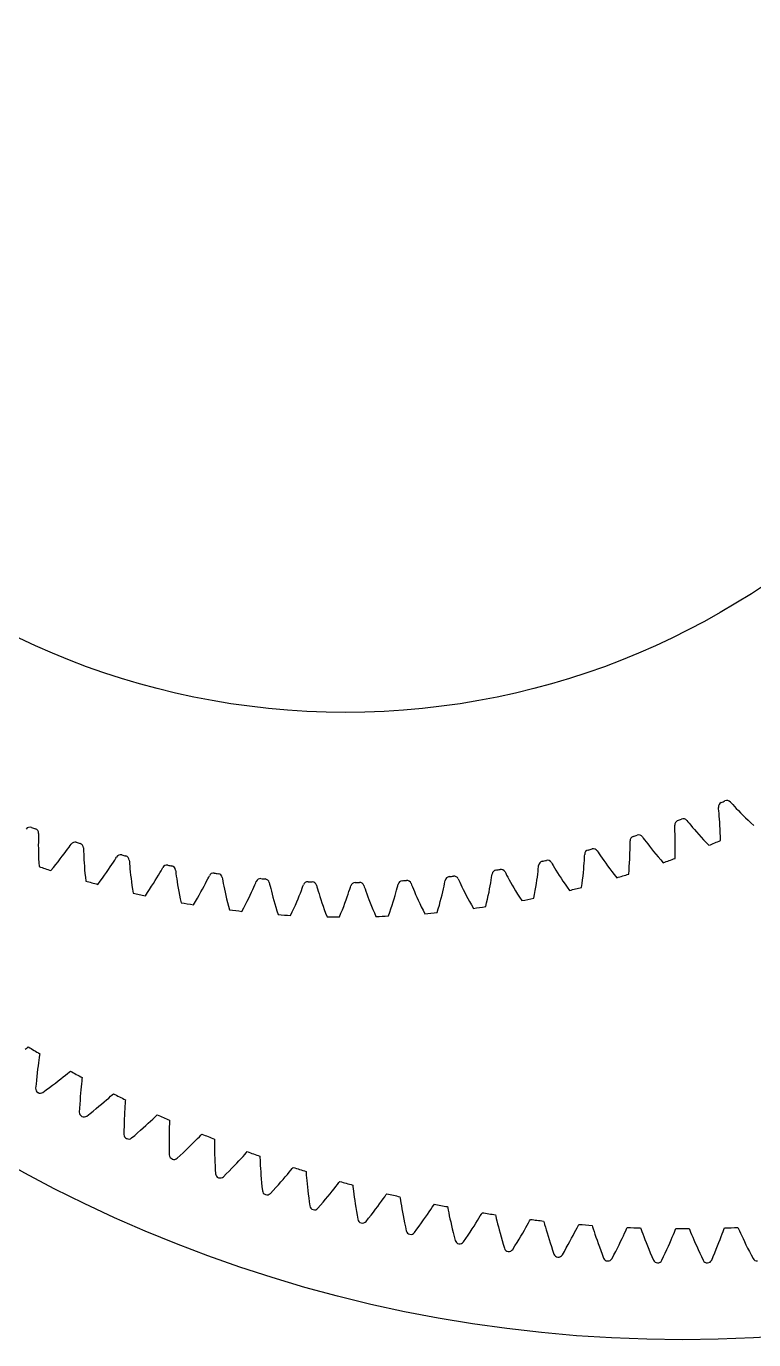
# Model space of a CAD drawing. Header units: millimetres. Extents: x -90 to 90, y -90 to 90.
# Drawn here: x -42.8 to 4.6, y -90.1 to -4.4 of the extents above; entities that cross this region are included whole.
import ezdxf

# ---------------------------------------------------------------- set-up
doc = ezdxf.new("R2010")
doc.units = ezdxf.units.MM

msp = doc.modelspace()

# ---------------------------------------------------------------- linework, layer by layer
at = {"layer": 'journal'}
msp.add_circle((-22, 0), 49.15, dxfattribs=at)
at = {"layer": 'outer'}
msp.add_circle((0, 0), 90.087573, dxfattribs=at)
at = {"layer": 'output_ring'}
for p, q in [((-42.900934, -71.127648), (-42.785415, -71.04025)), ((-42.785415, -71.04025), (-42.706762, -70.98025)), ((-42.016315, -71.835894), (-42.042354, -72.022179)), ((-41.991884, -71.668083), (-42.016315, -71.835894)), ((-41.970289, -71.524847), (-41.991884, -71.668083)), ((-41.955153, -71.427086), (-41.970289, -71.524847)), ((-42.123732, -72.665005), (-42.150548, -72.902296)), ((-42.096528, -72.438462), (-42.123732, -72.665005)), ((-42.069266, -72.223714), (-42.096528, -72.438462)), ((-42.042354, -72.022179), (-42.069266, -72.223714)), ((-40.423648, -72.943009), (-40.27683, -72.825431)), ((-40.27683, -72.825431), (-40.145069, -72.718676)), ((-40.145069, -72.718676), (-40.032983, -72.626917)), ((-40.032983, -72.626917), (-39.956685, -72.563949)), ((-42.201916, -73.406033), (-42.22649, -73.671023)), ((-42.176691, -73.149521), (-42.201916, -73.406033)), ((-42.150548, -72.902296), (-42.176691, -73.149521)), ((-41.531627, -73.787339), (-41.324028, -73.634573)), ((-41.324028, -73.634573), (-41.12488, -73.485765)), ((-41.12488, -73.485765), (-40.934616, -73.341455)), ((-40.934616, -73.341455), (-40.753788, -73.202303)), ((-40.753788, -73.202303), (-40.583128, -73.06913)), ((-40.583128, -73.06913), (-40.423648, -72.943009)), ((-39.252857, -73.579665), (-39.27203, -73.782082)), ((-39.233971, -73.392519), (-39.252857, -73.579665)), ((-39.215986, -73.223896), (-39.233971, -73.392519)), ((-39.199893, -73.079937), (-39.215986, -73.223896)), ((-39.188513, -72.981668), (-39.199893, -73.079937)), ((-41.746848, -73.943876), (-41.531627, -73.787339)), ((-39.32726, -74.46328), (-39.343914, -74.711325)), ((-39.309553, -74.225137), (-39.32726, -74.46328)), ((-39.291045, -73.997717), (-39.309553, -74.225137)), ((-39.27203, -73.782082), (-39.291045, -73.997717)), ((-37.7546, -74.569955), (-37.600067, -74.437818)), ((-37.600067, -74.437818), (-37.457861, -74.314703)), ((-37.457861, -74.314703), (-37.330286, -74.20298)), ((-37.330286, -74.20298), (-37.221796, -74.106995)), ((-37.221796, -74.106995), (-37.147967, -74.041151)), ((-36.371966, -74.527773), (-36.382533, -74.672242)), ((-36.364358, -74.42914), (-36.371966, -74.527773)), ((-39.359296, -74.968615), (-39.373701, -75.234352)), ((-39.343914, -74.711325), (-39.359296, -74.968615)), ((-38.88396, -75.488633), (-38.674894, -75.323967)), ((-38.674894, -75.323967), (-38.473298, -75.163362)), ((-38.473298, -75.163362), (-38.279997, -75.007035)), ((-38.279997, -75.007035), (-38.095399, -74.855544)), ((-38.095399, -74.855544), (-37.920034, -74.709567)), ((-37.920034, -74.709567), (-37.7546, -74.569955)), ((-36.417156, -75.232166), (-36.427898, -75.44837)), ((-36.40575, -75.029162), (-36.417156, -75.232166)), ((-36.394046, -74.841431), (-36.40575, -75.029162)), ((-36.382533, -74.672242), (-36.394046, -74.841431)), ((-34.355982, -75.47831), (-34.284728, -75.409687)), ((-36.453395, -76.16348), (-36.458911, -76.42117)), ((-36.446253, -75.914979), (-36.453395, -76.16348)), ((-36.437681, -75.676332), (-36.446253, -75.914979)), ((-36.427898, -75.44837), (-36.437681, -75.676332)), ((-35.378932, -76.418222), (-35.200272, -76.259771)), ((-35.200272, -76.259771), (-35.030627, -76.107185)), ((-35.030627, -76.107185), (-34.870662, -75.961338)), ((-34.870662, -75.961338), (-34.721304, -75.823379)), ((-34.721304, -75.823379), (-34.583917, -75.694908)), ((-34.583917, -75.694908), (-34.460715, -75.57838)), ((-34.460715, -75.57838), (-34.355982, -75.47831)), ((-33.500708, -76.180502), (-33.505212, -76.368544)), ((-33.495684, -76.010997), (-33.500708, -76.180502)), ((-33.490658, -75.866229), (-33.495684, -76.010997)), ((-33.486834, -75.767377), (-33.490658, -75.866229)), ((-36.458911, -76.42117), (-36.463127, -76.687264)), ((-35.964006, -76.9226), (-35.7614, -76.750047)), ((-35.7614, -76.750047), (-35.566104, -76.581838)), ((-35.566104, -76.581838), (-35.378932, -76.418222)), ((-33.511288, -76.788293), (-33.512332, -77.016462)), ((-33.512332, -77.016462), (-33.511757, -77.255262)), ((-33.508834, -76.571836), (-33.511288, -76.788293)), ((-33.505212, -76.368544), (-33.508834, -76.571836)), ((-31.935546, -77.241238), (-31.791582, -77.09766)), ((-31.791582, -77.09766), (-31.659217, -76.96402)), ((-31.659217, -76.96402), (-31.540569, -76.842859)), ((-31.540569, -76.842859), (-31.439745, -76.738851)), ((-31.439745, -76.738851), (-31.371172, -76.667548)), ((-30.560163, -76.994415), (-30.560198, -77.09334)), ((-30.560198, -77.09334), (-30.559675, -77.238195)), ((-33.511757, -77.255262), (-33.509375, -77.503854)), ((-33.509375, -77.503854), (-33.505017, -77.761567)), ((-33.505017, -77.761567), (-33.499038, -78.027627)), ((-32.795421, -78.063486), (-32.606711, -77.88792)), ((-32.606711, -77.88792), (-32.425943, -77.717254)), ((-32.425943, -77.717254), (-32.253484, -77.552077)), ((-32.253484, -77.552077), (-32.089807, -77.393105)), ((-32.089807, -77.393105), (-31.935546, -77.241238)), ((-30.559675, -77.238195), (-30.558203, -77.407768)), ((-30.558203, -77.407768), (-30.555502, -77.595845)), ((-30.555502, -77.595845), (-30.551334, -77.799126)), ((-30.551334, -77.799126), (-30.545495, -78.015518)), ((-28.688052, -78.120177), (-28.574132, -77.99456)), ((-28.574132, -77.99456), (-28.477366, -77.886767)), ((-28.477366, -77.886767), (-28.411575, -77.81289)), ((-32.991269, -78.243673), (-32.795421, -78.063486)), ((-30.545495, -78.015518), (-30.537799, -78.24356)), ((-30.537799, -78.24356), (-30.528078, -78.482163)), ((-30.528078, -78.482163), (-30.516176, -78.730481)), ((-30.516176, -78.730481), (-30.501949, -78.987838)), ((-29.425365, -78.902226), (-29.259359, -78.730564)), ((-29.259359, -78.730564), (-29.101892, -78.565439)), ((-29.101892, -78.565439), (-28.953561, -78.407776)), ((-28.953561, -78.407776), (-28.815202, -78.258788)), ((-28.815202, -78.258788), (-28.688052, -78.120177)), ((-27.588641, -78.108452), (-27.584887, -78.207307)), ((-27.584887, -78.207307), (-27.578816, -78.352035)), ((-27.578816, -78.352035), (-27.57085, -78.521428)), ((-27.57085, -78.521428), (-27.560947, -78.709263)), ((-27.560947, -78.709263), (-27.548996, -78.912235)), ((-25.473193, -78.920373), (-25.410279, -78.84403)), ((-30.501949, -78.987838), (-30.485784, -79.253474)), ((-29.970112, -79.449912), (-29.78131, -79.262356)), ((-29.78131, -79.262356), (-29.599463, -79.079691)), ((-29.599463, -79.079691), (-29.425365, -78.902226)), ((-27.548996, -78.912235), (-27.534873, -79.128245)), ((-27.534873, -79.128245), (-27.518448, -79.355825)), ((-27.518448, -79.355825), (-27.499594, -79.59388)), ((-27.499594, -79.59388), (-27.47819, -79.84156)), ((-26.222292, -79.793504), (-26.071265, -79.622469)), ((-26.071265, -79.622469), (-25.929082, -79.459239)), ((-25.929082, -79.459239), (-25.796531, -79.305062)), ((-25.796531, -79.305062), (-25.674784, -79.161682)), ((-25.674784, -79.161682), (-25.565759, -79.031794)), ((-25.565759, -79.031794), (-25.473193, -78.920373)), ((-24.576628, -79.107855), (-24.569091, -79.206493)), ((-24.569091, -79.206493), (-24.557481, -79.350883)), ((-24.557481, -79.350883), (-24.543033, -79.519846)), ((-24.543033, -79.519846), (-24.525942, -79.707164)), ((-24.525942, -79.707164), (-24.506226, -79.909529)), ((-27.47819, -79.84156), (-27.454116, -80.098183)), ((-27.454116, -80.098183), (-27.427788, -80.363005)), ((-26.904971, -80.539547), (-26.723491, -80.344897)), ((-26.723491, -80.344897), (-26.548774, -80.155401)), ((-26.548774, -80.155401), (-26.381601, -79.971398)), ((-26.381601, -79.971398), (-26.222292, -79.793504)), ((-24.506226, -79.909529), (-24.483839, -80.12484)), ((-24.483839, -80.12484), (-24.458709, -80.351623)), ((-24.458709, -80.351623), (-24.430751, -80.588782)), ((-23.14674, -80.739335), (-23.002375, -80.562641)), ((-23.002375, -80.562641), (-22.866549, -80.394085)), ((-22.866549, -80.394085), (-22.74, -80.234944)), ((-22.74, -80.234944), (-22.623835, -80.087006)), ((-22.623835, -80.087006), (-22.519865, -79.953037)), ((-22.519865, -79.953037), (-22.431634, -79.838153)), ((-22.431634, -79.838153), (-22.371691, -79.759456)), ((-21.528546, -79.991157), (-21.517237, -80.089433)), ((-21.517237, -80.089433), (-21.500104, -80.233272)), ((-21.500104, -80.233272), (-21.479195, -80.401558)), ((-21.479195, -80.401558), (-21.454942, -80.588084)), ((-19.357154, -80.638759), (-19.300269, -80.557824)), ((-24.430751, -80.588782), (-24.399876, -80.835461)), ((-24.399876, -80.835461), (-24.365991, -81.090973)), ((-24.365991, -81.090973), (-24.329539, -81.354592)), ((-23.800343, -81.51098), (-23.626452, -81.309521)), ((-23.626452, -81.309521), (-23.459121, -81.113472)), ((-23.459121, -81.113472), (-23.299119, -80.923201)), ((-23.299119, -80.923201), (-23.14674, -80.739335)), ((-21.454942, -80.588084), (-21.427489, -80.789546)), ((-21.427489, -80.789546), (-21.396872, -81.003841)), ((-21.396872, -81.003841), (-21.363074, -81.229495)), ((-21.363074, -81.229495), (-21.326053, -81.465409)), ((-20.037218, -81.566671), (-19.899726, -81.384576)), ((-19.899726, -81.384576), (-19.770455, -81.210942)), ((-19.770455, -81.210942), (-19.650095, -81.04707)), ((-19.650095, -81.04707), (-19.539682, -80.894791)), ((-19.539682, -80.894791), (-19.440919, -80.756938)), ((-19.440919, -80.756938), (-19.357154, -80.638759)), ((-18.448868, -80.75706), (-18.433803, -80.854831)), ((-18.433803, -80.854831), (-18.411173, -80.997908)), ((-18.411173, -80.997908), (-18.383834, -81.16527)), ((-18.383834, -81.16527), (-18.352454, -81.35073)), ((-18.352454, -81.35073), (-18.317305, -81.550992)), ((-16.333442, -81.442318), (-16.254264, -81.321016)), ((-16.254264, -81.321016), (-16.200521, -81.237962)), ((-15.342114, -81.404441), (-15.323314, -81.501564)), ((-21.326053, -81.465409), (-21.285752, -81.710724)), ((-21.285752, -81.710724), (-21.242104, -81.964751)), ((-21.242104, -81.964751), (-21.195582, -82.22678)), ((-20.660784, -82.362783), (-20.494737, -82.154812)), ((-20.494737, -82.154812), (-20.335039, -81.952498)), ((-20.335039, -81.952498), (-20.182441, -81.756238)), ((-20.182441, -81.756238), (-20.037218, -81.566671)), ((-18.317305, -81.550992), (-18.278502, -81.763957)), ((-18.278502, -81.763957), (-18.236086, -81.988152)), ((-18.236086, -81.988152), (-18.190056, -82.222474)), ((-18.190056, -82.222474), (-18.140388, -82.466066)), ((-17.036144, -82.469286), (-16.898287, -82.274296)), ((-16.898287, -82.274296), (-16.767872, -82.087069)), ((-16.767872, -82.087069), (-16.645346, -81.90861)), ((-16.645346, -81.90861), (-16.531352, -81.740249)), ((-16.531352, -81.740249), (-16.426852, -81.583852)), ((-16.426852, -81.583852), (-16.333442, -81.442318)), ((-15.323314, -81.501564), (-15.295222, -81.643669)), ((-15.295222, -81.643669), (-15.261492, -81.80986)), ((-15.261492, -81.80986), (-15.223031, -81.993982)), ((-15.223031, -81.993982), (-15.180237, -82.192751)), ((-15.180237, -82.192751), (-15.133306, -82.404074)), ((-13.388346, -82.313462), (-13.289913, -82.153178)), ((-13.289913, -82.153178), (-13.201992, -82.008169)), ((-13.201992, -82.008169), (-13.127519, -81.883924)), ((-13.127519, -81.883924), (-13.076997, -81.798873)), ((-12.212843, -81.932349), (-12.190337, -82.028681)), ((-12.190337, -82.028681), (-12.156822, -82.169606)), ((-12.156822, -82.169606), (-12.116751, -82.334384)), ((-9.981508, -82.326656), (-9.93428, -82.239732)), ((-18.140388, -82.466066), (-18.087043, -82.718235)), ((-18.087043, -82.718235), (-18.030518, -82.97829)), ((-17.490903, -83.093709), (-17.332944, -82.87953)), ((-17.332944, -82.87953), (-17.181112, -82.671247)), ((-17.181112, -82.671247), (-17.036144, -82.469286)), ((-15.133306, -82.404074), (-15.082333, -82.626479)), ((-15.082333, -82.626479), (-15.027362, -82.858867)), ((-15.027362, -82.858867), (-14.9684, -83.100377)), ((-14.9684, -83.100377), (-14.905435, -83.350318)), ((-14.001969, -83.268665), (-13.864843, -83.0613)), ((-13.864843, -83.0613), (-13.734557, -82.861172)), ((-13.734557, -82.861172), (-13.611408, -82.669087)), ((-13.611408, -82.669087), (-13.495808, -82.486066)), ((-13.495808, -82.486066), (-13.388346, -82.313462)), ((-12.116751, -82.334384), (-12.071267, -82.516897)), ((-12.071267, -82.516897), (-12.020891, -82.713881)), ((-12.020891, -82.713881), (-11.965899, -82.923251)), ((-11.965899, -82.923251), (-11.906445, -83.143541)), ((-10.550669, -83.326438), (-10.434968, -83.129777)), ((-10.434968, -83.129777), (-10.326463, -82.942463)), ((-10.326463, -82.942463), (-10.22569, -82.765869)), ((-10.22569, -82.765869), (-10.133469, -82.601932)), ((-10.133469, -82.601932), (-10.051167, -82.453663)), ((-10.051167, -82.453663), (-9.981508, -82.326656)), ((-9.065648, -82.340011), (-9.039469, -82.43541)), ((-9.039469, -82.43541), (-9.000581, -82.574948)), ((-9.000581, -82.574948), (-8.954228, -82.73807)), ((-8.954228, -82.73807), (-8.901786, -82.918707)), ((-8.901786, -82.918707), (-8.843902, -83.113617)), ((-8.843902, -83.113617), (-8.780931, -83.320727)), ((-7.141962, -83.27713), (-7.048027, -83.096806)), ((-7.048027, -83.096806), (-6.962153, -82.929457)), ((-6.962153, -82.929457), (-6.885591, -82.778144)), ((-6.885591, -82.778144), (-6.820847, -82.648562)), ((-6.820847, -82.648562), (-6.776984, -82.559893)), ((-5.905148, -82.626828), (-5.875334, -82.721154)), ((-5.875334, -82.721154), (-5.83113, -82.859099)), ((-5.83113, -82.859099), (-5.778563, -83.020326)), ((-5.778563, -83.020326), (-5.71924, -83.198823)), ((-3.860021, -83.305786), (-3.780619, -83.135271)), ((-3.780619, -83.135271), (-3.709909, -82.981136)), ((-3.709909, -82.981136), (-3.650176, -82.84917)), ((-3.650176, -82.84917), (-3.609741, -82.758886)), ((-2.735981, -82.792378), (-2.702576, -82.885493)), ((-2.702576, -82.885493), (-2.653121, -83.021644)), ((-2.653121, -83.021644), (-2.594417, -83.180739)), ((-0.593537, -83.219073), (-0.528782, -83.062343)), ((-0.528782, -83.062343), (-0.474148, -82.928186)), ((-0.474148, -82.928186), (-0.437201, -82.836419)), ((0.437201, -82.836419), (0.474148, -82.928186)), ((0.474148, -82.928186), (0.528782, -83.062343)), ((0.528782, -83.062343), (0.593537, -83.219073)), ((2.594417, -83.180739), (2.653121, -83.021644)), ((2.653121, -83.021644), (2.702576, -82.885493)), ((2.702576, -82.885493), (2.735981, -82.792378)), ((3.609741, -82.758886), (3.650176, -82.84917)), ((3.650176, -82.84917), (3.709909, -82.981136)), ((3.709909, -82.981136), (3.780619, -83.135271)), ((3.780619, -83.135271), (3.860021, -83.305786)), ((-14.905435, -83.350318), (-14.838991, -83.608017)), ((-14.295352, -83.702682), (-14.145712, -83.482611)), ((-14.145712, -83.482611), (-14.001969, -83.268665)), ((-11.906445, -83.143541), (-11.842614, -83.373652)), ((-11.842614, -83.373652), (-11.774445, -83.612727)), ((-11.774445, -83.612727), (-11.701953, -83.860072)), ((-11.701953, -83.860072), (-11.625686, -84.115037)), ((-11.07882, -84.188811), (-10.937719, -83.963169)), ((-10.937719, -83.963169), (-10.802277, -83.743874)), ((-10.802277, -83.743874), (-10.673194, -83.531409)), ((-10.673194, -83.531409), (-10.550669, -83.326438)), ((-8.780931, -83.320727), (-8.713083, -83.538578)), ((-8.713083, -83.538578), (-8.640484, -83.766076)), ((-8.640484, -83.766076), (-8.563208, -84.002364)), ((-7.58673, -84.096178), (-7.465881, -83.878925)), ((-7.465881, -83.878925), (-7.351296, -83.669411)), ((-7.351296, -83.669411), (-7.243213, -83.468463)), ((-7.243213, -83.468463), (-7.141962, -83.27713)), ((-5.71924, -83.198823), (-5.653933, -83.391373)), ((-5.653933, -83.391373), (-5.583076, -83.595919)), ((-5.583076, -83.595919), (-5.506934, -83.811011)), ((-5.506934, -83.811011), (-5.425674, -84.035561)), ((-4.24761, -84.103336), (-4.141134, -83.889587)), ((-4.141134, -83.889587), (-4.040827, -83.684647)), ((-4.040827, -83.684647), (-3.946979, -83.489576)), ((-3.946979, -83.489576), (-3.860021, -83.305786)), ((-2.594417, -83.180739), (-2.528301, -83.356832)), ((-2.528301, -83.356832), (-2.455667, -83.54674)), ((-2.455667, -83.54674), (-2.377027, -83.748422)), ((-2.377027, -83.748422), (-2.292702, -83.960439)), ((-2.292702, -83.960439), (-2.202901, -84.181712)), ((-1.023105, -84.204315), (-0.924895, -83.986644)), ((-0.924895, -83.986644), (-0.832511, -83.778012)), ((-0.832511, -83.778012), (-0.746204, -83.57949)), ((-0.746204, -83.57949), (-0.666349, -83.392504)), ((-0.666349, -83.392504), (-0.593537, -83.219073)), ((0.593537, -83.219073), (0.666349, -83.392504)), ((0.666349, -83.392504), (0.746204, -83.57949)), ((0.746204, -83.57949), (0.832511, -83.778012)), ((0.832511, -83.778012), (0.924895, -83.986644)), ((0.924895, -83.986644), (1.023105, -84.204315)), ((2.202901, -84.181712), (2.292702, -83.960439)), ((2.292702, -83.960439), (2.377027, -83.748422)), ((2.377027, -83.748422), (2.455667, -83.54674)), ((2.455667, -83.54674), (2.528301, -83.356832)), ((2.528301, -83.356832), (2.594417, -83.180739)), ((3.860021, -83.305786), (3.946979, -83.489576)), ((3.946979, -83.489576), (4.040827, -83.684647)), ((4.040827, -83.684647), (4.141134, -83.889587)), ((4.141134, -83.889587), (4.24761, -84.103336)), ((-8.563208, -84.002364), (-8.481295, -84.246751)), ((-8.481295, -84.246751), (-8.395319, -84.498608)), ((-7.846029, -84.55138), (-7.713674, -84.3205)), ((-7.713674, -84.3205), (-7.58673, -84.096178)), ((-5.425674, -84.035561), (-5.339404, -84.268716)), ((-5.339404, -84.268716), (-5.248191, -84.509786)), ((-5.248191, -84.509786), (-5.152631, -84.758165)), ((-4.601722, -84.789859), (-4.478308, -84.554079)), ((-4.478308, -84.554079), (-4.36005, -84.32506)), ((-4.36005, -84.32506), (-4.24761, -84.103336)), ((-2.202901, -84.181712), (-2.107764, -84.411392)), ((-2.107764, -84.411392), (-2.007384, -84.648791)), ((-2.007384, -84.648791), (-1.902381, -84.893328)), ((-1.350662, -84.903898), (-1.236369, -84.663563)), ((-1.236369, -84.663563), (-1.12697, -84.430182)), ((-1.12697, -84.430182), (-1.023105, -84.204315)), ((1.023105, -84.204315), (1.12697, -84.430182)), ((1.12697, -84.430182), (1.236369, -84.663563)), ((1.236369, -84.663563), (1.350662, -84.903898)), ((1.902381, -84.893328), (2.007384, -84.648791)), ((2.007384, -84.648791), (2.107764, -84.411392)), ((2.107764, -84.411392), (2.202901, -84.181712)), ((4.24761, -84.103336), (4.36005, -84.32506)), ((4.36005, -84.32506), (4.478308, -84.554079)), ((4.478308, -84.554079), (4.601722, -84.789859))]:
    msp.add_line(p, q, dxfattribs=at)
for centre, radius, start, end in [((0, 0), 82.837573, 238.965895, 239.57069), ((0, 0), 82.837573, 241.161017, 241.765812), ((-41.927485, -73.695444), 0.3, 175.330856, 240.363191), ((0, 0), 85.087573, 240.363191, 240.368516), ((-41.920636, -73.69934), 0.3, 240.368516, 305.400851), ((0, 0), 82.837573, 243.356139, 243.960934), ((-39.073981, -75.247302), 0.3, 177.525978, 242.558313), ((0, 0), 82.837573, 245.551261, 246.156056), ((0, 0), 85.087573, 242.558313, 242.563638), ((-39.066987, -75.250933), 0.3, 242.563638, 307.595973), ((-36.16313, -76.688724), 0.3, 179.7211, 244.753435), ((0, 0), 85.087573, 244.753435, 244.75876), ((-36.156003, -76.692085), 0.3, 244.75876, 309.791095), ((0, 0), 82.837573, 247.746383, 248.351178), ((0, 0), 82.837573, 249.941505, 250.5463), ((-33.199205, -78.017596), 0.3, 181.916222, 246.948557), ((0, 0), 85.087573, 246.948557, 246.953882), ((-33.191954, -78.020681), 0.3, 246.953882, 311.986217), ((0, 0), 82.837573, 252.136627, 252.741422), ((-30.186556, -79.231965), 0.3, 184.111344, 249.143679), ((0, 0), 85.087573, 249.143679, 249.149004), ((-30.179192, -79.23477), 0.3, 249.149004, 314.181339), ((-27.129604, -80.330051), 0.3, 186.306466, 251.338801), ((-27.122138, -80.332572), 0.3, 251.344126, 316.376461), ((0, 0), 82.837573, 254.331749, 254.936544), ((0, 0), 82.837573, 256.526871, 257.131666), ((0, 0), 85.087573, 251.338801, 251.344126), ((-24.032835, -81.310241), 0.3, 188.501588, 253.533923), ((0, 0), 82.837573, 258.721993, 259.326788), ((0, 0), 85.087573, 253.533923, 253.539248), ((-24.025278, -81.312474), 0.3, 253.539248, 318.571583), ((-20.900795, -82.171097), 0.3, 190.69671, 255.729045), ((0, 0), 82.837573, 260.917115, 261.52191), ((0, 0), 82.837573, 263.112237, 263.717032), ((0, 0), 85.087573, 255.729045, 255.73437), ((-20.893157, -82.17304), 0.3, 255.73437, 320.766705), ((-17.73808, -82.911356), 0.3, 192.891832, 257.924167), ((-17.730374, -82.913005), 0.3, 257.929492, 322.961827), ((0, 0), 82.837573, 265.307359, 265.912154), ((0, 0), 82.837573, 267.502481, 268.107276), ((0, 0), 82.837573, 269.697603, 270.302397), ((0, 0), 82.837573, 271.892724, 272.497519), ((0, 0), 85.087573, 257.924167, 257.929492), ((-14.549332, -83.529931), 0.3, 195.086954, 260.119289), ((0, 0), 85.087573, 260.119289, 260.124614), ((-14.541568, -83.531283), 0.3, 260.124614, 325.156949), ((-11.33923, -84.025915), 0.3, 197.282076, 262.314411), ((0, 0), 85.087573, 262.314411, 262.319736), ((-11.331421, -84.026968), 0.3, 262.319736, 327.352071), ((-8.112487, -84.398578), 0.3, 199.477198, 264.509533), ((0, 0), 85.087573, 264.509533, 264.514858), ((-8.104643, -84.399332), 0.3, 264.514858, 329.547193), ((-4.873838, -84.647375), 0.3, 201.67232, 266.704654), ((-4.86597, -84.647828), 0.3, 266.70998, 331.742315), ((4.86597, -84.647828), 0.3, 208.257685, 273.29002), ((0, 0), 85.087573, 266.704654, 266.70998), ((-1.628035, -84.771941), 0.3, 203.867441, 268.899776), ((0, 0), 85.087573, 268.899776, 268.905102), ((-1.620156, -84.772092), 0.3, 268.905102, 333.937437), ((1.620156, -84.772092), 0.3, 206.062563, 271.094898), ((0, 0), 85.087573, 271.094898, 271.100224), ((1.628035, -84.771941), 0.3, 271.100224, 336.132559)]:
    msp.add_arc(centre, radius, start, end, dxfattribs=at)
at = {"layer": 'thin_ring_external'}
for p, q in [((2.354819, -55.44131), (2.345545, -55.346949)), ((2.369558, -55.578749), (2.354819, -55.44131)), ((2.385519, -55.739877), (2.369558, -55.578749)), ((3.121727, -54.998993), (3.186002, -55.068697)), ((3.186002, -55.068697), (3.278801, -55.171142)), ((3.278801, -55.171142), (3.388473, -55.290261)), ((3.388473, -55.290261), (3.511383, -55.421377)), ((3.511383, -55.421377), (3.645691, -55.561936)), ((3.645691, -55.561936), (3.790282, -55.710266)), ((3.790282, -55.710266), (3.944413, -55.865167)), ((-0.507817, -56.612562), (-0.512261, -56.51785)), ((0.280676, -56.20998), (0.341308, -56.282875)), ((0.341308, -56.282875), (0.428755, -56.389925)), ((0.428755, -56.389925), (0.532201, -56.514488)), ((0.532201, -56.514488), (0.648256, -56.65171)), ((2.401629, -55.918872), (2.385519, -55.739877)), ((2.417205, -56.112657), (2.401629, -55.918872)), ((2.431741, -56.31929), (2.417205, -56.112657)), ((2.444835, -56.537417), (2.431741, -56.31929)), ((2.456153, -56.766032), (2.444835, -56.537417)), ((3.944413, -55.865167), (4.107557, -56.025719)), ((4.107557, -56.025719), (4.279321, -56.19119)), ((4.279321, -56.19119), (4.459408, -56.360974)), ((4.459408, -56.360974), (4.647581, -56.534559)), ((-42.043541, -57.281141), (-42.047121, -57.443019)), ((-42.039366, -57.142978), (-42.043541, -57.281141)), ((-42.037342, -57.048183), (-42.039366, -57.142978)), ((-2.618503, -57.274322), (-2.561672, -57.350218)), ((-2.561672, -57.350218), (-2.479805, -57.461593)), ((-0.500115, -56.750574), (-0.507817, -56.612562)), ((-0.492402, -56.912307), (-0.500115, -56.750574)), ((-0.485452, -57.09189), (-0.492402, -56.912307)), ((-0.479791, -57.286218), (-0.485452, -57.09189)), ((-0.475825, -57.493324), (-0.479791, -57.286218)), ((0.648256, -56.65171), (0.775212, -56.798943)), ((0.775212, -56.798943), (0.912041, -56.954462)), ((0.912041, -56.954462), (1.058062, -57.117031)), ((1.058062, -57.117031), (1.212794, -57.285704)), ((1.212794, -57.285704), (1.375886, -57.45973)), ((2.465406, -57.004355), (2.456153, -56.766032)), ((2.472342, -57.25176), (2.465406, -57.004355)), ((2.476737, -57.507733), (2.472342, -57.25176)), ((-42.049482, -57.622721), (-42.050178, -57.81713)), ((-42.050178, -57.81713), (-42.048854, -58.024269)), ((-42.047121, -57.443019), (-42.049482, -57.622721)), ((-42.048854, -58.024269), (-42.045212, -58.242758)), ((-42.045212, -58.242758), (-42.038996, -58.471569)), ((-40.360468, -58.375709), (-40.245156, -58.219189)), ((-40.245156, -58.219189), (-40.139945, -58.073487)), ((-40.139945, -58.073487), (-40.046338, -57.94137)), ((-40.046338, -57.94137), (-39.967342, -57.827941)), ((-39.967342, -57.827941), (-39.912468, -57.750618)), ((-39.098291, -57.996886), (-39.095472, -58.09166)), ((-39.095472, -58.09166), (-39.092586, -58.229856)), ((-39.092586, -58.229856), (-39.087896, -58.391706)), ((-5.568246, -58.189241), (-5.515365, -58.26794)), ((-5.515365, -58.26794), (-5.439291, -58.38335)), ((-3.432932, -58.310326), (-3.428662, -58.115963)), ((-3.428662, -58.115963), (-3.426433, -57.936259)), ((-3.426523, -57.636117), (-3.426125, -57.541303)), ((-3.425878, -57.774343), (-3.426523, -57.636117)), ((-3.426433, -57.936259), (-3.425878, -57.774343)), ((-2.479805, -57.461593), (-2.382854, -57.591276)), ((-2.382854, -57.591276), (-2.273957, -57.734244)), ((-2.273957, -57.734244), (-2.154685, -57.887767)), ((-2.154685, -57.887767), (-2.025975, -58.050071)), ((-2.025975, -58.050071), (-1.888446, -58.219883)), ((-1.888446, -58.219883), (-1.742527, -58.396237)), ((-0.482889, -58.426651), (-0.477184, -58.179214)), ((-0.477184, -58.179214), (-0.474256, -57.940729)), ((-0.473886, -57.711834), (-0.475825, -57.493324)), ((-0.474256, -57.940729), (-0.473886, -57.711834)), ((1.375886, -57.45973), (1.547068, -57.638487)), ((1.547068, -57.638487), (1.726133, -57.821455)), ((-42.038996, -58.471569), (-42.029979, -58.709901)), ((-42.029979, -58.709901), (-42.017956, -58.957112)), ((-42.017956, -58.957112), (-42.002743, -59.21267)), ((-41.065793, -59.271875), (-40.908797, -59.080538)), ((-40.908797, -59.080538), (-40.759506, -58.894539)), ((-40.759506, -58.894539), (-40.618139, -58.714516)), ((-40.618139, -58.714516), (-40.484991, -58.541246)), ((-40.484991, -58.541246), (-40.360468, -58.375709)), ((-39.087896, -58.391706), (-39.081078, -58.571294)), ((-39.081078, -58.571294), (-39.071847, -58.765485)), ((-39.071847, -58.765485), (-39.059948, -58.972286)), ((-39.059948, -58.972286), (-39.045155, -59.190304)), ((-37.35582, -59.237057), (-37.248649, -59.074854)), ((-37.248649, -59.074854), (-37.151016, -58.923969)), ((-37.151016, -58.923969), (-37.064277, -58.787246)), ((-37.064277, -58.787246), (-36.991175, -58.66993)), ((-36.991175, -58.66993), (-36.940321, -58.589906)), ((-36.114632, -58.794281), (-36.106977, -58.888787)), ((-36.106977, -58.888787), (-36.097039, -59.026657)), ((-36.097039, -59.026657), (-36.084091, -59.188055)), ((-9.401563, -59.229853), (-9.391497, -59.135573)), ((-8.560858, -58.952352), (-8.512064, -59.033649)), ((-8.512064, -59.033649), (-8.441982, -59.152792)), ((-6.434511, -59.182309), (-6.420323, -58.988417)), ((-6.420323, -58.988417), (-6.408921, -58.809062)), ((-6.408921, -58.809062), (-6.400099, -58.647385)), ((-6.400099, -58.647385), (-6.393685, -58.509307)), ((-6.393685, -58.509307), (-6.388447, -58.414636)), ((-5.439291, -58.38335), (-5.349088, -58.517814)), ((-5.349088, -58.517814), (-5.247633, -58.666157)), ((-5.247633, -58.666157), (-5.136356, -58.82557)), ((-5.136356, -58.82557), (-5.016101, -58.994233)), ((-5.016101, -58.994233), (-4.887422, -59.170847)), ((-3.475924, -59.20229), (-3.460823, -58.964266)), ((-3.460823, -58.964266), (-3.448766, -58.735689)), ((-3.448766, -58.735689), (-3.439545, -58.517364)), ((-3.439545, -58.517364), (-3.432932, -58.310326)), ((-1.742527, -58.396237), (-1.588534, -58.578363)), ((-1.588534, -58.578363), (-1.426703, -58.765628)), ((-1.426703, -58.765628), (-1.257214, -58.9575)), ((-0.491571, -58.682514), (-0.482889, -58.426651)), ((-41.230327, -59.468013), (-41.065793, -59.271875)), ((-39.045155, -59.190304), (-39.027264, -59.418499)), ((-39.027264, -59.418499), (-39.006088, -59.65606)), ((-39.006088, -59.65606), (-38.981459, -59.902335)), ((-38.981459, -59.902335), (-38.953217, -60.156782)), ((-38.014466, -60.168069), (-37.867444, -59.968965)), ((-37.867444, -59.968965), (-37.727845, -59.775586)), ((-37.727845, -59.775586), (-37.595854, -59.588579)), ((-37.595854, -59.588579), (-37.471727, -59.408737)), ((-37.471727, -59.408737), (-37.35582, -59.237057)), ((-36.084091, -59.188055), (-36.068112, -59.367061)), ((-36.068112, -59.367061), (-36.048977, -59.560527)), ((-36.048977, -59.560527), (-36.026534, -59.766452)), ((-36.026534, -59.766452), (-36.000628, -59.98343)), ((-36.000628, -59.98343), (-35.971109, -60.210413)), ((-34.4181, -60.121237), (-34.31111, -59.943863)), ((-34.31111, -59.943863), (-34.212361, -59.7764)), ((-34.212361, -59.7764), (-34.12256, -59.620726)), ((-34.12256, -59.620726), (-34.042915, -59.479752)), ((-34.042915, -59.479752), (-33.975899, -59.358857)), ((-33.975899, -59.358857), (-33.929197, -59.276341)), ((-33.094149, -59.438289), (-33.081679, -59.532281)), ((-33.081679, -59.532281), (-33.064714, -59.669463)), ((-33.064714, -59.669463), (-33.043542, -59.82999)), ((-33.043542, -59.82999), (-33.018444, -60.007946)), ((-30.990134, -60.017082), (-30.929378, -59.892923)), ((-30.929378, -59.892923), (-30.886951, -59.80813)), ((-30.044723, -59.927229), (-30.02747, -60.020462)), ((-12.488036, -60.092512), (-12.462771, -59.932578)), ((-12.462771, -59.932578), (-12.442308, -59.795875)), ((-12.442308, -59.795875), (-12.427442, -59.702232)), ((-11.58853, -59.561662), (-11.543951, -59.645345)), ((-11.543951, -59.645345), (-11.480045, -59.767911)), ((-11.480045, -59.767911), (-11.404026, -59.910874)), ((-11.404026, -59.910874), (-11.318229, -60.06879)), ((-9.504394, -60.105176), (-9.476699, -59.899892)), ((-9.476699, -59.899892), (-9.45263, -59.706978)), ((-9.45263, -59.706978), (-9.432085, -59.528438)), ((-9.432085, -59.528438), (-9.415019, -59.367423)), ((-9.415019, -59.367423), (-9.401563, -59.229853)), ((-8.441982, -59.152792), (-8.358763, -59.291687)), ((-8.358763, -59.291687), (-8.265015, -59.445016)), ((-8.265015, -59.445016), (-8.162022, -59.609903)), ((-8.162022, -59.609903), (-8.050536, -59.784487)), ((-8.050536, -59.784487), (-7.931043, -59.96744)), ((-7.931043, -59.96744), (-7.803871, -60.157757)), ((-6.522992, -60.070915), (-6.495757, -59.833972)), ((-6.495757, -59.833972), (-6.472044, -59.606309)), ((-6.472044, -59.606309), (-6.451688, -59.388739)), ((-6.451688, -59.388739), (-6.434511, -59.182309)), ((-4.887422, -59.170847), (-4.750699, -59.354421)), ((-4.750699, -59.354421), (-4.606206, -59.544173)), ((-4.606206, -59.544173), (-4.454148, -59.739457)), ((-4.454148, -59.739457), (-4.294677, -59.939733)), ((-3.515991, -59.704199), (-3.494257, -59.449113)), ((-3.494257, -59.449113), (-3.475924, -59.20229)), ((-38.16877, -60.372352), (-38.014466, -60.168069)), ((-35.971109, -60.210413), (-35.937831, -60.446583)), ((-35.937831, -60.446583), (-35.900659, -60.691279)), ((-35.900659, -60.691279), (-35.859461, -60.943952)), ((-34.921359, -60.907291), (-34.784695, -60.70094)), ((-34.784695, -60.70094), (-34.655152, -60.500685)), ((-34.655152, -60.500685), (-34.532882, -60.307183)), ((-34.532882, -60.307183), (-34.4181, -60.121237)), ((-33.018444, -60.007946), (-32.989455, -60.200183)), ((-32.989455, -60.200183), (-32.956527, -60.404693)), ((-32.956527, -60.404693), (-32.919576, -60.620065)), ((-32.919576, -60.620065), (-32.878505, -60.845245)), ((-32.878505, -60.845245), (-32.833212, -61.079408)), ((-31.437213, -60.868452), (-31.332075, -60.676888)), ((-31.332075, -60.676888), (-31.234281, -60.494282)), ((-31.234281, -60.494282), (-31.144213, -60.321995)), ((-31.144213, -60.321995), (-31.062477, -60.16194)), ((-31.062477, -60.16194), (-30.990134, -60.017082)), ((-30.02747, -60.020462), (-30.003522, -60.156598)), ((-30.003522, -60.156598), (-29.974181, -60.315835)), ((-29.974181, -60.315835), (-29.940029, -60.492278)), ((-29.940029, -60.492278), (-29.901263, -60.682783)), ((-29.901263, -60.682783), (-29.857935, -60.885345)), ((-28.133362, -60.886879), (-28.052208, -60.710217)), ((-28.052208, -60.710217), (-27.978751, -60.546197)), ((-27.978751, -60.546197), (-27.913899, -60.397835)), ((-27.913899, -60.397835), (-27.859562, -60.270736)), ((-27.859562, -60.270736), (-27.82152, -60.183887)), ((-26.974309, -60.259826), (-26.952318, -60.352056)), ((-26.952318, -60.352056), (-26.921451, -60.486792)), ((-26.921451, -60.486792), (-26.884017, -60.644322)), ((-26.884017, -60.644322), (-26.8409, -60.818792)), ((-26.8409, -60.818792), (-26.792457, -61.007069)), ((-24.944413, -60.940054), (-24.879427, -60.772497)), ((-24.879427, -60.772497), (-24.822235, -60.621017)), ((-24.822235, -60.621017), (-24.774459, -60.491309)), ((-24.774459, -60.491309), (-24.740901, -60.402631)), ((-23.890918, -60.435211), (-23.864246, -60.526198)), ((-23.864246, -60.526198), (-23.826539, -60.659183)), ((-23.826539, -60.659183), (-23.781111, -60.814596)), ((-23.781111, -60.814596), (-23.729142, -60.986636)), ((-21.828937, -61.010904), (-21.772591, -60.840248)), ((-21.772591, -60.840248), (-21.723209, -60.686045)), ((-21.723209, -60.686045), (-21.682118, -60.554067)), ((-21.682118, -60.554067), (-21.653131, -60.463791)), ((-20.802594, -60.452928), (-20.771311, -60.542435)), ((-20.771311, -60.542435), (-20.726863, -60.67332)), ((-20.726863, -60.67332), (-20.673558, -60.826212)), ((-20.673558, -60.826212), (-20.612873, -60.995374)), ((-18.713907, -60.922585), (-18.666349, -60.749274)), ((-18.666349, -60.749274), (-18.624904, -60.59275)), ((-18.624904, -60.59275), (-18.590606, -60.458846)), ((-18.590606, -60.458846), (-18.566267, -60.367208)), ((-17.717393, -60.312931), (-17.681581, -60.400723)), ((-17.681581, -60.400723), (-17.630508, -60.529168)), ((-17.630508, -60.529168), (-17.569466, -60.679138)), ((-17.569466, -60.679138), (-17.500222, -60.844981)), ((-17.500222, -60.844981), (-17.423606, -61.023658)), ((-15.651069, -60.864778), (-15.60745, -60.675325)), ((-15.60745, -60.675325), (-15.568803, -60.499811)), ((-15.568803, -60.499811), (-15.535405, -60.341376)), ((-15.535405, -60.341376), (-15.507989, -60.205896)), ((-15.507989, -60.205896), (-15.48836, -60.113134)), ((-14.643365, -60.015583), (-14.603117, -60.101433)), ((-14.603117, -60.101433), (-14.545552, -60.227103)), ((-14.545552, -60.227103), (-14.476932, -60.37376)), ((-14.476932, -60.37376), (-14.399311, -60.535851)), ((-14.399311, -60.535851), (-14.313672, -60.710382)), ((-14.313672, -60.710382), (-14.220573, -60.895426)), ((-12.632139, -60.879164), (-12.5897, -60.664806)), ((-12.5897, -60.664806), (-12.551559, -60.461204)), ((-12.551559, -60.461204), (-12.517671, -60.26977)), ((-12.517671, -60.26977), (-12.488036, -60.092512)), ((-11.318229, -60.06879), (-11.22379, -60.238721)), ((-11.22379, -60.238721), (-11.121364, -60.418769)), ((-11.121364, -60.418769), (-11.011368, -60.607585)), ((-11.011368, -60.607585), (-10.89408, -60.804147)), ((-10.89408, -60.804147), (-10.769693, -61.007645)), ((-9.653847, -61.026487), (-9.610438, -60.782821)), ((-9.610438, -60.782821), (-9.57114, -60.547578)), ((-9.57114, -60.547578), (-9.535833, -60.321422)), ((-9.535833, -60.321422), (-9.504394, -60.105176)), ((-7.803871, -60.157757), (-7.669256, -60.354638)), ((-7.669256, -60.354638), (-7.527367, -60.557432)), ((-7.527367, -60.557432), (-7.378331, -60.765589)), ((-6.588635, -60.570123), (-6.553903, -60.31648)), ((-6.553903, -60.31648), (-6.522992, -60.070915)), ((-35.06503, -61.119187), (-34.921359, -60.907291)), ((-32.833212, -61.079408), (-32.783593, -61.321886)), ((-32.783593, -61.321886), (-32.729548, -61.572127)), ((-31.927206, -61.706568), (-31.794541, -61.487613)), ((-31.794541, -61.487613), (-31.668592, -61.274553)), ((-31.668592, -61.274553), (-31.549443, -61.067945)), ((-31.549443, -61.067945), (-31.437213, -60.868452)), ((-29.857935, -60.885345), (-29.810035, -61.09855)), ((-29.810035, -61.09855), (-29.75752, -61.321339)), ((-29.75752, -61.321339), (-29.700329, -61.552884)), ((-29.700329, -61.552884), (-29.638395, -61.792512)), ((-28.642171, -61.907521), (-28.527265, -61.688308)), ((-28.527265, -61.688308), (-28.418821, -61.475885)), ((-28.418821, -61.475885), (-28.316924, -61.270922)), ((-28.316924, -61.270922), (-28.221704, -61.07424)), ((-28.221704, -61.07424), (-28.133362, -60.886879)), ((-26.792457, -61.007069), (-26.738843, -61.207154)), ((-26.738843, -61.207154), (-26.680119, -61.417635)), ((-26.680119, -61.417635), (-26.616297, -61.637452)), ((-26.616297, -61.637452), (-26.547358, -61.865775)), ((-25.271453, -61.723442), (-25.180154, -61.513544)), ((-25.180154, -61.513544), (-25.095101, -61.312256)), ((-25.095101, -61.312256), (-25.016441, -61.120629)), ((-25.016441, -61.120629), (-24.944413, -60.940054)), ((-23.729142, -60.986636), (-23.671148, -61.172195)), ((-23.671148, -61.172195), (-23.607388, -61.369281)), ((-23.607388, -61.369281), (-23.537993, -61.576489)), ((-23.537993, -61.576489), (-23.46303, -61.792761)), ((-22.115549, -61.80997), (-22.035087, -61.595683)), ((-22.035087, -61.595683), (-21.960424, -61.390315)), ((-21.960424, -61.390315), (-21.891651, -61.194922)), ((-21.891651, -61.194922), (-21.828937, -61.010904)), ((-20.612873, -60.995374), (-20.54548, -61.177729)), ((-20.54548, -61.177729), (-20.471739, -61.371303)), ((-20.471739, -61.371303), (-20.391855, -61.574697)), ((-20.391855, -61.574697), (-20.305946, -61.786859)), ((-18.959345, -61.735242), (-18.88993, -61.517127)), ((-18.88993, -61.517127), (-18.825849, -61.308214)), ((-18.825849, -61.308214), (-18.767143, -61.109564)), ((-18.767143, -61.109564), (-18.713907, -60.922585)), ((-17.423606, -61.023658), (-17.340077, -61.213213)), ((-17.340077, -61.213213), (-17.249912, -61.412263)), ((-17.249912, -61.412263), (-17.153283, -61.619762)), ((-17.153283, -61.619762), (-17.050299, -61.834885)), ((-15.874158, -61.729463), (-15.811073, -61.499455)), ((-15.811073, -61.499455), (-15.752885, -61.278079)), ((-15.752885, -61.278079), (-15.699556, -61.066167)), ((-15.699556, -61.066167), (-15.651069, -60.864778)), ((-14.220573, -60.895426), (-14.120362, -61.089612)), ((-14.120362, -61.089612), (-14.013263, -61.291906)), ((-14.013263, -61.291906), (-13.899429, -61.50149)), ((-13.899429, -61.50149), (-13.778963, -61.717697)), ((-12.846419, -61.826062), (-12.786001, -61.577283)), ((-12.786001, -61.577283), (-12.730206, -61.336151)), ((-12.730206, -61.336151), (-12.678948, -61.103222)), ((-12.678948, -61.103222), (-12.632139, -60.879164)), ((-10.769693, -61.007645), (-10.638344, -61.217419)), ((-10.638344, -61.217419), (-10.500131, -61.432915)), ((-9.701484, -61.278026), (-9.653847, -61.026487)), ((-29.638395, -61.792512), (-29.571642, -62.039667)), ((-28.763482, -62.132965), (-28.642171, -61.907521)), ((-26.547358, -61.865775), (-26.473269, -62.101928)), ((-26.473269, -62.101928), (-26.393983, -62.345352)), ((-25.582114, -62.397263), (-25.472471, -62.16592)), ((-25.472471, -62.16592), (-25.368909, -61.941125)), ((-25.368909, -61.941125), (-25.271453, -61.723442)), ((-23.46303, -61.792761), (-23.382523, -62.017265)), ((-23.382523, -62.017265), (-23.296472, -62.249328)), ((-23.296472, -62.249328), (-23.204861, -62.488385)), ((-22.3914, -62.498774), (-22.293713, -62.262134)), ((-22.293713, -62.262134), (-22.201764, -62.032345)), ((-22.201764, -62.032345), (-22.115549, -61.80997)), ((-20.305946, -61.786859), (-20.214081, -62.00696)), ((-20.214081, -62.00696), (-20.116293, -62.234326)), ((-20.116293, -62.234326), (-20.012595, -62.468394)), ((-19.199664, -62.437233), (-19.114188, -62.195914)), ((-19.114188, -62.195914), (-19.034092, -61.96173)), ((-19.034092, -61.96173), (-18.959345, -61.735242)), ((-17.050299, -61.834885), (-16.941029, -62.056961)), ((-16.941029, -62.056961), (-16.825514, -62.285429)), ((-16.015235, -62.212801), (-15.942192, -61.967432)), ((-15.942192, -61.967432), (-15.874158, -61.729463)), ((-13.778963, -61.717697), (-13.651933, -61.939969))]:
    msp.add_line(p, q, dxfattribs=at)
for centre, radius, start, end in [((2.643061, -55.308426), 0.3, 114.015701, 187.377661), ((-22, 0), 60.25, 294.015701, 294.276982), ((2.895022, -55.195474), 0.3, 40.915022, 114.276982), ((-0.213165, -56.494569), 0.3, 111.088872, 184.450832), ((-22, 0), 60.25, 291.088872, 291.350153), ((0.044234, -56.394629), 0.3, 37.988193, 111.350153), ((-42.596803, -56.939215), 0.3, 70.113262, 143.475222), ((-22, 0), 60.25, 250.113262, 250.374543), ((-42.336935, -57.032548), 0.3, 357.012583, 70.374543), ((-3.126231, -57.533324), 0.3, 108.162042, 181.524003), ((-22, 0), 60.25, 288.162042, 288.423323), ((-2.864064, -57.446658), 0.3, 35.061363, 108.423323), ((-39.662585, -57.916626), 0.3, 73.040091, 146.402051), ((-22, 0), 60.25, 253.040091, 253.301372), ((-39.398291, -57.996569), 0.3, 359.939412, 73.301372), ((-6.088537, -58.421981), 0.3, 105.235213, 178.597173), ((-22, 0), 60.25, 285.235213, 285.496494), ((-5.822287, -58.348814), 0.3, 32.134534, 105.496494), ((-22, 0), 62.5, 292.310031, 293.055823), ((-36.682288, -58.742939), 0.3, 75.966921, 149.328881), ((-22, 0), 60.25, 255.966921, 256.228201), ((-36.414256, -58.809283), 0.3, 2.866241, 76.228201), ((-33.663687, -59.415999), 0.3, 78.89375, 152.25571), ((-22, 0), 60.25, 258.89375, 259.155031), ((-9.092353, -59.158221), 0.3, 102.308384, 175.670344), ((-22, 0), 60.25, 282.308384, 282.569665), ((-8.822715, -59.098745), 0.3, 29.207705, 102.569665), ((-22, 0), 62.5, 289.383201, 290.128994), ((-22, 0), 62.5, 251.334421, 252.080213), ((-33.392617, -59.46857), 0.3, 5.793071, 79.155031), ((-30.614656, -59.934049), 0.3, 81.820579, 155.182539), ((-22, 0), 60.25, 261.820579, 262.08186), ((-30.341255, -59.97271), 0.3, 8.7199, 82.08186), ((-27.54315, -60.295738), 0.3, 84.747408, 158.109368), ((-15.193086, -60.166173), 0.3, 96.454725, 169.816686), ((-22, 0), 60.25, 276.454725, 276.716006), ((-14.918787, -60.134507), 0.3, 23.354046, 96.716006), ((-12.129845, -59.740125), 0.3, 99.381555, 172.743515), ((-22, 0), 60.25, 279.381555, 279.642836), ((-11.857521, -59.694494), 0.3, 26.280875, 99.642836), ((-22, 0), 62.5, 286.456372, 287.202165), ((-22, 0), 62.5, 254.26125, 255.007043), ((-22, 0), 60.25, 264.747408, 265.008689), ((-27.268132, -60.320389), 0.3, 11.646729, 85.008689), ((-24.457183, -60.500122), 0.3, 87.674238, 161.036198), ((-22, 0), 60.25, 267.674238, 267.935518), ((-24.181266, -60.510698), 0.3, 14.573558, 87.935518), ((-21.364806, -60.546668), 0.3, 90.601067, 163.963027), ((-22, 0), 60.25, 270.601067, 270.862348), ((-21.088708, -60.543142), 0.3, 17.500388, 90.862348), ((-18.274086, -60.435255), 0.3, 93.527896, 166.889856), ((-22, 0), 60.25, 273.527896, 273.789177), ((-17.998528, -60.417636), 0.3, 20.427217, 93.789177), ((-22, 0), 62.5, 283.529543, 284.275335), ((-22, 0), 62.5, 257.188079, 257.933872), ((-22, 0), 62.5, 260.114909, 260.860701), ((-22, 0), 62.5, 280.602714, 281.348506), ((-22, 0), 62.5, 263.041738, 263.78753), ((-22, 0), 62.5, 265.968567, 266.71436), ((-22, 0), 62.5, 268.895396, 269.641189), ((-22, 0), 62.5, 271.822226, 272.568018), ((-22, 0), 62.5, 274.749055, 275.494847), ((-22, 0), 62.5, 277.675884, 278.421677)]:
    msp.add_arc(centre, radius, start, end, dxfattribs=at)

doc.saveas('drawing.dxf')
